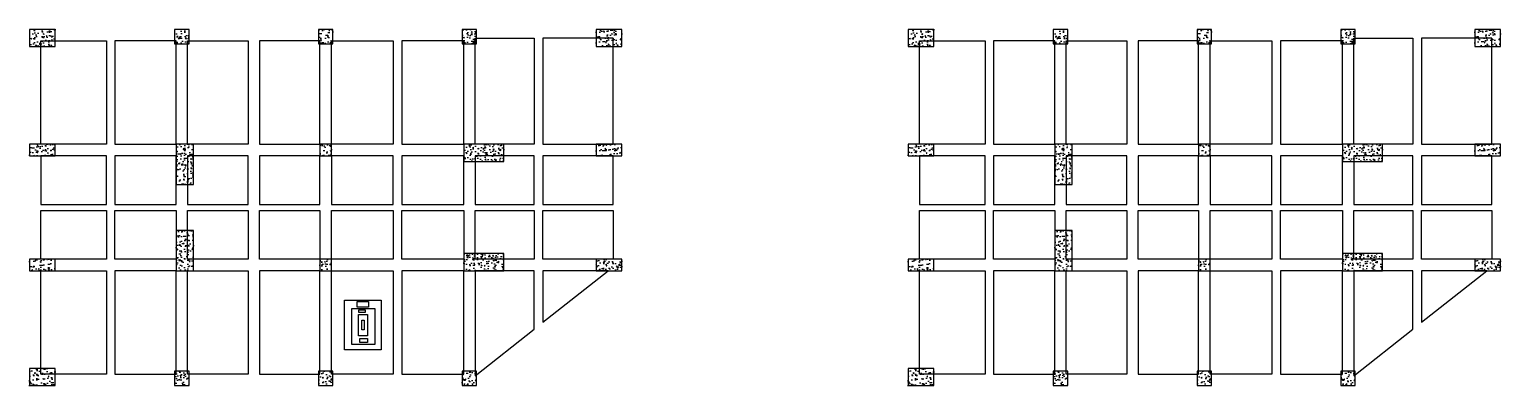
# Model space of a CAD drawing. Header units: millimetres. Extents: x -54801 to 153204, y -83013 to 16720.
# Drawn here: x 102054 to 153204, y -33536 to -21136 of the extents above; entities that cross this region are included whole.
import ezdxf

# ---------------------------------------------------------------- set-up
doc = ezdxf.new("R2010")
doc.units = ezdxf.units.MM
doc.layers.add('Column', color=1, linetype='Continuous')
doc.layers.add('Floor', color=254, linetype='Continuous')
pattern_1 = [(50, (102054.42, -33535.94), (358.63, -31.376), [37.5, -412.5]), (355, (102054.42, -33535.94), (-69.3757, 376.096), [30, -330]), (100.4514, (102084.3, -33538.56), (289.2544, 344.72), [31.87, -350.571]), (46.1842, (102054.4, -33435.94), (533.621, -82.76), [56.25, -618.75]), (96.6356, (102098.9, -33442.84), (467.331, 487.059), [47.805, -525.857]), (351.1842, (102054.4, -33435.94), (467.331, 487.059), [45, -495]), (21, (102104.42, -33460.94), (298.4535, -201.3094), [37.5, -412.5]), (326, (102104.42, -33460.94), (121.6577, 362.575), [30, -330]), (71.4514, (102129.3, -33477.72), (420.111, 161.2656), [31.87, -350.571]), (37.5, (102054.42, -33535.94), (6.0799, 166.4469), [0, -326, 0, -335, 0, -331.25]), (7.5, (102054.42, -33535.94), (131.5348, 197.2059), [0, -191, 0, -318.5, 0, -126.25]), (327.5, (101942.92, -33535.94), (266.9112, -11.2774), [0, -125, 0, -390, 0, -517.5]), (317.5, (101892.92, -33535.94), (291.593, 50.0525), [0, -162.5, 0, -259, 0, -367.5])]
pattern_2 = [(50, (102054.42, -33585.94), (358.63, -31.376), [37.5, -412.5]), (355, (102054.42, -33585.94), (-69.376, 376.096), [30, -330]), (100.4514, (102084.3, -33588.56), (289.2544, 344.72), [31.87, -350.571]), (46.1842, (102054.4, -33485.94), (533.621, -82.76), [56.25, -618.75]), (96.6356, (102098.9, -33492.84), (467.331, 487.059), [47.805, -525.857]), (351.1842, (102054.4, -33485.94), (467.331, 487.06), [45, -495]), (21, (102104.42, -33510.94), (298.4535, -201.3094), [37.5, -412.5]), (326, (102104.42, -33510.94), (121.658, 362.575), [30, -330]), (71.4514, (102129.3, -33527.72), (420.111, 161.2656), [31.87, -350.571]), (37.5, (102054.42, -33585.94), (6.0799, 166.4469), [0, -326, 0, -335, 0, -331.25]), (7.5, (102054.42, -33585.94), (131.5348, 197.2059), [0, -191, 0, -318.5, 0, -126.25]), (327.5, (101942.92, -33585.94), (266.9112, -11.2774), [0, -125, 0, -390, 0, -517.5]), (317.5, (101892.92, -33585.94), (291.593, 50.0525), [0, -162.5, 0, -259, 0, -367.5])]
pattern_3 = [(50, (102054.42, -33485.94), (358.63, -31.376), [37.5, -412.5]), (355, (102054.42, -33485.94), (-69.376, 376.096), [30, -330]), (100.4514, (102084.3, -33488.56), (289.2544, 344.72), [31.87, -350.571]), (46.1842, (102054.4, -33385.94), (533.621, -82.76), [56.25, -618.75]), (96.6356, (102098.9, -33392.84), (467.331, 487.06), [47.805, -525.857]), (351.184, (102054.4, -33385.94), (467.33, 487.06), [45, -495]), (21, (102104.42, -33410.94), (298.4535, -201.3094), [37.5, -412.5]), (326, (102104.42, -33410.94), (121.658, 362.575), [30, -330]), (71.4514, (102129.3, -33427.72), (420.111, 161.2656), [31.87, -350.571]), (37.5, (102054.42, -33485.94), (6.0799, 166.4469), [0, -326, 0, -335, 0, -331.25]), (7.5, (102054.42, -33485.94), (131.5348, 197.2059), [0, -191, 0, -318.5, 0, -126.25]), (327.5, (101942.92, -33485.94), (266.9112, -11.2774), [0, -125, 0, -390, 0, -517.5]), (317.5, (101892.92, -33485.94), (291.593, 50.0525), [0, -162.5, 0, -259, 0, -367.5])]
pattern_4 = [(50, (132603.95, -33535.94), (358.63, -31.376), [37.5, -412.5]), (355, (132603.95, -33535.94), (-69.3757, 376.096), [30, -330]), (100.4514, (132633.84, -33538.56), (289.2544, 344.72), [31.87, -350.571]), (46.1842, (132603.95, -33435.94), (533.621, -82.76), [56.25, -618.75]), (96.6356, (132648.4, -33442.84), (467.331, 487.059), [47.805, -525.857]), (351.1842, (132603.95, -33435.94), (467.331, 487.059), [45, -495]), (21, (132653.95, -33460.94), (298.4535, -201.3094), [37.5, -412.5]), (326, (132653.95, -33460.94), (121.6577, 362.575), [30, -330]), (71.4514, (132678.82, -33477.72), (420.111, 161.2656), [31.87, -350.571]), (37.5, (132603.95, -33535.94), (6.0799, 166.4469), [0, -326, 0, -335, 0, -331.25]), (7.5, (132603.95, -33535.94), (131.5348, 197.2059), [0, -191, 0, -318.5, 0, -126.25]), (327.5, (132492.45, -33535.94), (266.9112, -11.2774), [0, -125, 0, -390, 0, -517.5]), (317.5, (132442.45, -33535.94), (291.593, 50.0525), [0, -162.5, 0, -259, 0, -367.5])]
pattern_5 = [(50, (132603.95, -33585.94), (358.63, -31.376), [37.5, -412.5]), (355, (132603.95, -33585.94), (-69.376, 376.096), [30, -330]), (100.4514, (132633.84, -33588.56), (289.2544, 344.72), [31.87, -350.571]), (46.1842, (132603.95, -33485.94), (533.621, -82.76), [56.25, -618.75]), (96.6356, (132648.4, -33492.84), (467.331, 487.059), [47.805, -525.857]), (351.1842, (132603.95, -33485.94), (467.331, 487.06), [45, -495]), (21, (132653.95, -33510.94), (298.4535, -201.3094), [37.5, -412.5]), (326, (132653.95, -33510.94), (121.658, 362.575), [30, -330]), (71.4514, (132678.82, -33527.72), (420.111, 161.2656), [31.87, -350.571]), (37.5, (132603.95, -33585.94), (6.0799, 166.4469), [0, -326, 0, -335, 0, -331.25]), (7.5, (132603.95, -33585.94), (131.5348, 197.2059), [0, -191, 0, -318.5, 0, -126.25]), (327.5, (132492.45, -33585.94), (266.9112, -11.2774), [0, -125, 0, -390, 0, -517.5]), (317.5, (132442.45, -33585.94), (291.593, 50.0525), [0, -162.5, 0, -259, 0, -367.5])]
pattern_6 = [(50, (132603.95, -33485.94), (358.63, -31.376), [37.5, -412.5]), (355, (132603.95, -33485.94), (-69.376, 376.096), [30, -330]), (100.4514, (132633.84, -33488.56), (289.2544, 344.72), [31.87, -350.571]), (46.1842, (132603.95, -33385.94), (533.621, -82.76), [56.25, -618.75]), (96.6356, (132648.4, -33392.84), (467.331, 487.06), [47.805, -525.857]), (351.184, (132603.95, -33385.94), (467.33, 487.06), [45, -495]), (21, (132653.95, -33410.94), (298.4535, -201.3094), [37.5, -412.5]), (326, (132653.95, -33410.94), (121.658, 362.575), [30, -330]), (71.4514, (132678.82, -33427.72), (420.111, 161.2656), [31.87, -350.571]), (37.5, (132603.95, -33485.94), (6.0799, 166.4469), [0, -326, 0, -335, 0, -331.25]), (7.5, (132603.95, -33485.94), (131.5348, 197.2059), [0, -191, 0, -318.5, 0, -126.25]), (327.5, (132492.45, -33485.94), (266.9112, -11.2774), [0, -125, 0, -390, 0, -517.5]), (317.5, (132442.45, -33485.94), (291.593, 50.0525), [0, -162.5, 0, -259, 0, -367.5])]

msp = doc.modelspace()

# ---------------------------------------------------------------- hatches: boundary and pattern name
at = {"layer": 'Column'}
h = msp.add_hatch(dxfattribs=at)
h.set_pattern_fill('AR-CONC', color=256, scale=50)
h.set_pattern_definition(pattern_1)
h.paths.add_polyline_path([(102954, -21136), (102054, -21136), (102054, -21736), (102954, -21736)])
h = msp.add_hatch(dxfattribs=at)
h.set_pattern_fill('AR-CONC', color=256, scale=50)
h.set_pattern_definition(pattern_2)
h.paths.add_polyline_path([(107104, -21136), (107104, -21636), (107604, -21636), (107604, -21136)])
h = msp.add_hatch(dxfattribs=at)
h.set_pattern_fill('AR-CONC', color=256, scale=50)
h.set_pattern_definition(pattern_2)
h.paths.add_polyline_path([(112604, -21636), (112604, -21136), (112104, -21136), (112104, -21636)])
h = msp.add_hatch(dxfattribs=at)
h.set_pattern_fill('AR-CONC', color=256, scale=50)
h.set_pattern_definition(pattern_2)
h.paths.add_polyline_path([(117604, -21136), (117104, -21136), (117104, -21636), (117604, -21636)])
h = msp.add_hatch(dxfattribs=at)
h.set_pattern_fill('AR-CONC', color=256, scale=50)
h.set_pattern_definition(pattern_1)
h.paths.add_polyline_path([(122654, -21136), (121754, -21136), (121754, -21736), (122654, -21736)])
h = msp.add_hatch(dxfattribs=at)
h.set_pattern_fill('AR-CONC', color=256, scale=50)
h.set_pattern_definition(pattern_4)
h.paths.add_polyline_path([(133504, -21136), (132604, -21136), (132604, -21736), (133504, -21736)])
h = msp.add_hatch(dxfattribs=at)
h.set_pattern_fill('AR-CONC', color=256, scale=50)
h.set_pattern_definition(pattern_5)
h.paths.add_polyline_path([(137654, -21136), (137654, -21636), (138154, -21636), (138154, -21136)])
h = msp.add_hatch(dxfattribs=at)
h.set_pattern_fill('AR-CONC', color=256, scale=50)
h.set_pattern_definition(pattern_5)
h.paths.add_polyline_path([(143154, -21636), (143154, -21136), (142654, -21136), (142654, -21636)])
h = msp.add_hatch(dxfattribs=at)
h.set_pattern_fill('AR-CONC', color=256, scale=50)
h.set_pattern_definition(pattern_5)
h.paths.add_polyline_path([(148154, -21136), (147654, -21136), (147654, -21636), (148154, -21636)])
h = msp.add_hatch(dxfattribs=at)
h.set_pattern_fill('AR-CONC', color=256, scale=50)
h.set_pattern_definition(pattern_4)
h.paths.add_polyline_path([(153204, -21136), (152304, -21136), (152304, -21736), (153204, -21736)])
h = msp.add_hatch(dxfattribs=at)
h.set_pattern_fill('AR-CONC', color=256, scale=50)
h.set_pattern_definition(pattern_1)
h.paths.add_polyline_path([(102954, -25136), (102054, -25136), (102054, -25536), (102954, -25536)])
h = msp.add_hatch(dxfattribs=at)
h.set_pattern_fill('AR-CONC', color=256, scale=50)
h.set_pattern_definition(pattern_1)
h.paths.add_polyline_path([(107754, -25136), (107154, -25136), (107154, -26536), (107754, -26536)])
h = msp.add_hatch(dxfattribs=at)
h.set_pattern_fill('AR-CONC', color=256, scale=50)
h.set_pattern_definition(pattern_1)
h.paths.add_polyline_path([(112554, -25136), (112154, -25136), (112154, -25536), (112554, -25536)])
h = msp.add_hatch(dxfattribs=at)
h.set_pattern_fill('AR-CONC', color=256, scale=50)
h.set_pattern_definition(pattern_1)
h.paths.add_polyline_path([(118554, -25136), (117154, -25136), (117154, -25736), (118554, -25736)])
h = msp.add_hatch(dxfattribs=at)
h.set_pattern_fill('AR-CONC', color=256, scale=50)
h.set_pattern_definition(pattern_1)
h.paths.add_polyline_path([(122654, -25136), (121754, -25136), (121754, -25536), (122654, -25536)])
h = msp.add_hatch(dxfattribs=at)
h.set_pattern_fill('AR-CONC', color=256, scale=50)
h.set_pattern_definition(pattern_4)
h.paths.add_polyline_path([(133504, -25136), (132604, -25136), (132604, -25536), (133504, -25536)])
h = msp.add_hatch(dxfattribs=at)
h.set_pattern_fill('AR-CONC', color=256, scale=50)
h.set_pattern_definition(pattern_4)
h.paths.add_polyline_path([(138304, -25136), (137704, -25136), (137704, -26536), (138304, -26536)])
h = msp.add_hatch(dxfattribs=at)
h.set_pattern_fill('AR-CONC', color=256, scale=50)
h.set_pattern_definition(pattern_4)
h.paths.add_polyline_path([(143104, -25136), (142704, -25136), (142704, -25536), (143104, -25536)])
h = msp.add_hatch(dxfattribs=at)
h.set_pattern_fill('AR-CONC', color=256, scale=50)
h.set_pattern_definition(pattern_4)
h.paths.add_polyline_path([(149104, -25136), (147704, -25136), (147704, -25736), (149104, -25736)])
h = msp.add_hatch(dxfattribs=at)
h.set_pattern_fill('AR-CONC', color=256, scale=50)
h.set_pattern_definition(pattern_4)
h.paths.add_polyline_path([(153204, -25136), (152304, -25136), (152304, -25536), (153204, -25536)])
h = msp.add_hatch(dxfattribs=at)
h.set_pattern_fill('AR-CONC', color=256, scale=50)
h.set_pattern_definition(pattern_1)
h.paths.add_polyline_path([(107754, -28136), (107154, -28136), (107154, -29536), (107754, -29536)])
h = msp.add_hatch(dxfattribs=at)
h.set_pattern_fill('AR-CONC', color=256, scale=50)
h.set_pattern_definition(pattern_4)
h.paths.add_polyline_path([(138304, -28136), (137704, -28136), (137704, -29536), (138304, -29536)])
h = msp.add_hatch(dxfattribs=at)
h.set_pattern_fill('AR-CONC', color=256, scale=50)
h.set_pattern_definition(pattern_1)
h.paths.add_polyline_path([(102954, -29136), (102054, -29136), (102054, -29536), (102954, -29536)])
h = msp.add_hatch(dxfattribs=at)
h.set_pattern_fill('AR-CONC', color=256, scale=50)
h.set_pattern_definition(pattern_1)
h.paths.add_polyline_path([(112554, -29136), (112154, -29136), (112154, -29536), (112554, -29536)])
h = msp.add_hatch(dxfattribs=at)
h.set_pattern_fill('AR-CONC', color=256, scale=50)
h.set_pattern_definition(pattern_1)
h.paths.add_polyline_path([(118554, -28936), (117154, -28936), (117154, -29536), (118554, -29536)])
h = msp.add_hatch(dxfattribs=at)
h.set_pattern_fill('AR-CONC', color=256, scale=50)
h.set_pattern_definition(pattern_1)
h.paths.add_polyline_path([(122654, -29136), (121754, -29136), (121754, -29536), (122654, -29536)])
h = msp.add_hatch(dxfattribs=at)
h.set_pattern_fill('AR-CONC', color=256, scale=50)
h.set_pattern_definition(pattern_4)
h.paths.add_polyline_path([(133504, -29136), (132604, -29136), (132604, -29536), (133504, -29536)])
h = msp.add_hatch(dxfattribs=at)
h.set_pattern_fill('AR-CONC', color=256, scale=50)
h.set_pattern_definition(pattern_4)
h.paths.add_polyline_path([(143104, -29136), (142704, -29136), (142704, -29536), (143104, -29536)])
h = msp.add_hatch(dxfattribs=at)
h.set_pattern_fill('AR-CONC', color=256, scale=50)
h.set_pattern_definition(pattern_4)
h.paths.add_polyline_path([(149104, -28936), (147704, -28936), (147704, -29536), (149104, -29536)])
h = msp.add_hatch(dxfattribs=at)
h.set_pattern_fill('AR-CONC', color=256, scale=50)
h.set_pattern_definition(pattern_4)
h.paths.add_polyline_path([(153204, -29136), (152304, -29136), (152304, -29536), (153204, -29536)])
h = msp.add_hatch(dxfattribs=at)
h.set_pattern_fill('AR-CONC', color=256, scale=50)
h.set_pattern_definition(pattern_1)
h.paths.add_polyline_path([(102954, -32936), (102054, -32936), (102054, -33536), (102954, -33536)])
h = msp.add_hatch(dxfattribs=at)
h.set_pattern_fill('AR-CONC', color=256, scale=50)
h.set_pattern_definition(pattern_3)
h.paths.add_polyline_path([(107104, -33536), (107604, -33536), (107604, -33036), (107104, -33036)])
h = msp.add_hatch(dxfattribs=at)
h.set_pattern_fill('AR-CONC', color=256, scale=50)
h.set_pattern_definition(pattern_3)
h.paths.add_polyline_path([(112604, -33036), (112104, -33036), (112104, -33536), (112604, -33536)])
h = msp.add_hatch(dxfattribs=at)
h.set_pattern_fill('AR-CONC', color=256, scale=50)
h.set_pattern_definition(pattern_3)
h.paths.add_polyline_path([(117604, -33536), (117604, -33036), (117104, -33036), (117104, -33536)])
h = msp.add_hatch(dxfattribs=at)
h.set_pattern_fill('AR-CONC', color=256, scale=50)
h.set_pattern_definition(pattern_4)
h.paths.add_polyline_path([(133504, -32936), (132604, -32936), (132604, -33536), (133504, -33536)])
h = msp.add_hatch(dxfattribs=at)
h.set_pattern_fill('AR-CONC', color=256, scale=50)
h.set_pattern_definition(pattern_6)
h.paths.add_polyline_path([(137654, -33536), (138154, -33536), (138154, -33036), (137654, -33036)])
h = msp.add_hatch(dxfattribs=at)
h.set_pattern_fill('AR-CONC', color=256, scale=50)
h.set_pattern_definition(pattern_6)
h.paths.add_polyline_path([(143154, -33036), (142654, -33036), (142654, -33536), (143154, -33536)])
h = msp.add_hatch(dxfattribs=at)
h.set_pattern_fill('AR-CONC', color=256, scale=50)
h.set_pattern_definition(pattern_6)
h.paths.add_polyline_path([(148154, -33536), (148154, -33036), (147654, -33036), (147654, -33536)])

# ---------------------------------------------------------------- linework, layer by layer
for points in [[(102054, -21736), (102954, -21736), (102954, -21136), (102054, -21136)], [(107104, -21636), (107604, -21636), (107604, -21136), (107104, -21136)], [(112104, -21636), (112604, -21636), (112604, -21136), (112104, -21136)], [(117104, -21636), (117604, -21636), (117604, -21136), (117104, -21136)], [(121754, -21736), (122654, -21736), (122654, -21136), (121754, -21136)], [(132604, -21736), (133504, -21736), (133504, -21136), (132604, -21136)], [(137654, -21636), (138154, -21636), (138154, -21136), (137654, -21136)], [(142654, -21636), (143154, -21636), (143154, -21136), (142654, -21136)], [(147654, -21636), (148154, -21636), (148154, -21136), (147654, -21136)], [(152304, -21736), (153204, -21736), (153204, -21136), (152304, -21136)], [(102054, -25536), (102954, -25536), (102954, -25136), (102054, -25136)], [(107154, -26536), (107754, -26536), (107754, -25136), (107154, -25136)], [(112154, -25536), (112554, -25536), (112554, -25136), (112154, -25136)], [(117154, -25736), (118554, -25736), (118554, -25136), (117154, -25136)], [(121754, -25536), (122654, -25536), (122654, -25136), (121754, -25136)], [(132604, -25536), (133504, -25536), (133504, -25136), (132604, -25136)], [(137704, -26536), (138304, -26536), (138304, -25136), (137704, -25136)], [(142704, -25536), (143104, -25536), (143104, -25136), (142704, -25136)], [(147704, -25736), (149104, -25736), (149104, -25136), (147704, -25136)], [(152304, -25536), (153204, -25536), (153204, -25136), (152304, -25136)], [(107154, -29536), (107754, -29536), (107754, -28136), (107154, -28136)], [(137704, -29536), (138304, -29536), (138304, -28136), (137704, -28136)], [(102054, -29536), (102954, -29536), (102954, -29136), (102054, -29136)], [(112154, -29536), (112554, -29536), (112554, -29136), (112154, -29136)], [(117154, -29536), (118554, -29536), (118554, -28936), (117154, -28936)], [(121754, -29536), (122654, -29536), (122654, -29136), (121754, -29136)], [(132604, -29536), (133504, -29536), (133504, -29136), (132604, -29136)], [(142704, -29536), (143104, -29536), (143104, -29136), (142704, -29136)], [(147704, -29536), (149104, -29536), (149104, -28936), (147704, -28936)], [(152304, -29536), (153204, -29536), (153204, -29136), (152304, -29136)], [(102054, -33536), (102954, -33536), (102954, -32936), (102054, -32936)], [(107104, -33536), (107604, -33536), (107604, -33036), (107104, -33036)], [(112104, -33536), (112604, -33536), (112604, -33036), (112104, -33036)], [(117104, -33536), (117604, -33536), (117604, -33036), (117104, -33036)], [(132604, -33536), (133504, -33536), (133504, -32936), (132604, -32936)], [(137654, -33536), (138154, -33536), (138154, -33036), (137654, -33036)], [(142654, -33536), (143154, -33536), (143154, -33036), (142654, -33036)], [(147654, -33536), (148154, -33536), (148154, -33036), (147654, -33036)]]:
    msp.add_lwpolyline(points, close=True, dxfattribs=at)
at = {"layer": 'Floor'}
for points in [[(119604, -21436), (119604, -25136), (117554, -25136), (117554, -21436)], [(119904, -21436), (119904, -25136), (122354, -25136), (122354, -21436)], [(150154, -21436), (150154, -25136), (148104, -25136), (148104, -21436)], [(150454, -21436), (150454, -25136), (152904, -25136), (152904, -21436)], [(104729, -21536), (104729, -25136), (102454, -25136), (102454, -21536)], [(105029, -21536), (105029, -25136), (107154, -25136), (107154, -21536)], [(109654, -21536), (109654, -25136), (107554, -25136), (107554, -21536)], [(110054, -21536), (110054, -25136), (112154, -25136), (112154, -21536)], [(114704, -21536), (114704, -25136), (112554, -25136), (112554, -21536)], [(115004, -21536), (115004, -25136), (117154, -25136), (117154, -21536)], [(135279, -21536), (135279, -25136), (133004, -25136), (133004, -21536)], [(135579, -21536), (135579, -25136), (137704, -25136), (137704, -21536)], [(140204, -21536), (140204, -25136), (138104, -25136), (138104, -21536)], [(140604, -21536), (140604, -25136), (142704, -25136), (142704, -21536)], [(145254, -21536), (145254, -25136), (143104, -25136), (143104, -21536)], [(145554, -21536), (145554, -25136), (147704, -25136), (147704, -21536)], [(102454, -27236), (104729, -27236), (104729, -25536), (102454, -25536)], [(105029, -25536), (105029, -27236), (107154, -27236), (107154, -25536)], [(107554, -25536), (107554, -27236), (109654, -27236), (109654, -25536)], [(110054, -25536), (110054, -27236), (112154, -27236), (112154, -25536)], [(112554, -25536), (112554, -27236), (114704, -27236), (114704, -25536)], [(115004, -25536), (115004, -27236), (117154, -27236), (117154, -25536)], [(117554, -25536), (117554, -27236), (119604, -27236), (119604, -25536)], [(122354, -25536), (119904, -25536), (119904, -27236), (122354, -27236)], [(133004, -27236), (135279, -27236), (135279, -25536), (133004, -25536)], [(135579, -25536), (135579, -27236), (137704, -27236), (137704, -25536)], [(138104, -25536), (138104, -27236), (140204, -27236), (140204, -25536)], [(140604, -25536), (140604, -27236), (142704, -27236), (142704, -25536)], [(143104, -25536), (143104, -27236), (145254, -27236), (145254, -25536)], [(145554, -25536), (145554, -27236), (147704, -27236), (147704, -25536)], [(148104, -25536), (148104, -27236), (150154, -27236), (150154, -25536)], [(152904, -25536), (150454, -25536), (150454, -27236), (152904, -27236)], [(102454, -27436), (104729, -27436), (104729, -29136), (102454, -29136)], [(105029, -29136), (105029, -27436), (107154, -27436), (107154, -29136)], [(107554, -29136), (107554, -27436), (109654, -27436), (109654, -29136)], [(110054, -29136), (110054, -27436), (112154, -27436), (112154, -29136)], [(112554, -29136), (112554, -27436), (114704, -27436), (114704, -29136)], [(115004, -29136), (115004, -27436), (117154, -27436), (117154, -29136)], [(117554, -29136), (117554, -27436), (119604, -27436), (119604, -29136)], [(122354, -29136), (119904, -29136), (119904, -27436), (122354, -27436)], [(133004, -27436), (135279, -27436), (135279, -29136), (133004, -29136)], [(135579, -29136), (135579, -27436), (137704, -27436), (137704, -29136)], [(138104, -29136), (138104, -27436), (140204, -27436), (140204, -29136)], [(140604, -29136), (140604, -27436), (142704, -27436), (142704, -29136)], [(143104, -29136), (143104, -27436), (145254, -27436), (145254, -29136)], [(145554, -29136), (145554, -27436), (147704, -27436), (147704, -29136)], [(148104, -29136), (148104, -27436), (150154, -27436), (150154, -29136)], [(152904, -29136), (150454, -29136), (150454, -27436), (152904, -27436)], [(102454, -33136), (102454, -29536), (104729, -29536), (104729, -33136)], [(107154, -33136), (107154, -29536), (105029, -29536), (105029, -33136)], [(107554, -33136), (107554, -29536), (109654, -29536), (109654, -33136)], [(112154, -33136), (112154, -29536), (110054, -29536), (110054, -33136)], [(114704, -29536), (114704, -33136), (112554, -33136), (112554, -29536)], [(117154, -33136), (117154, -29536), (115004, -29536), (115004, -33136)], [(117554, -29536), (117554, -33193), (119604, -31569), (119604, -29536)], [(119904, -29536), (119904, -31331), (122171, -29536)], [(133004, -33136), (133004, -29536), (135279, -29536), (135279, -33136)], [(137704, -33136), (137704, -29536), (135579, -29536), (135579, -33136)], [(138104, -33136), (138104, -29536), (140204, -29536), (140204, -33136)], [(142704, -33136), (142704, -29536), (140604, -29536), (140604, -33136)], [(145254, -29536), (145254, -33136), (143104, -33136), (143104, -29536)], [(147704, -33136), (147704, -29536), (145554, -29536), (145554, -33136)], [(148104, -29536), (148104, -33193), (150154, -31569), (150154, -29536)], [(150454, -29536), (150454, -31331), (152721, -29536)], [(113013, -30562), (114280, -30562), (114280, -32286), (113013, -32286)], [(113454, -30612), (113848, -30612), (113848, -30803), (113454, -30803)], [(113262, -30849), (114066, -30849), (114066, -32101), (113262, -32101)], [(113493, -31060), (113807, -31060), (113807, -31808), (113493, -31808)], [(113502, -30897), (113733, -30897), (113733, -30991), (113502, -30991)], [(113612, -31255), (113695, -31255), (113695, -31595), (113612, -31595)], [(113541, -31898), (113811, -31898), (113811, -32040), (113541, -32040)]]:
    msp.add_lwpolyline(points, close=True, dxfattribs=at)

doc.saveas('drawing.dxf')
